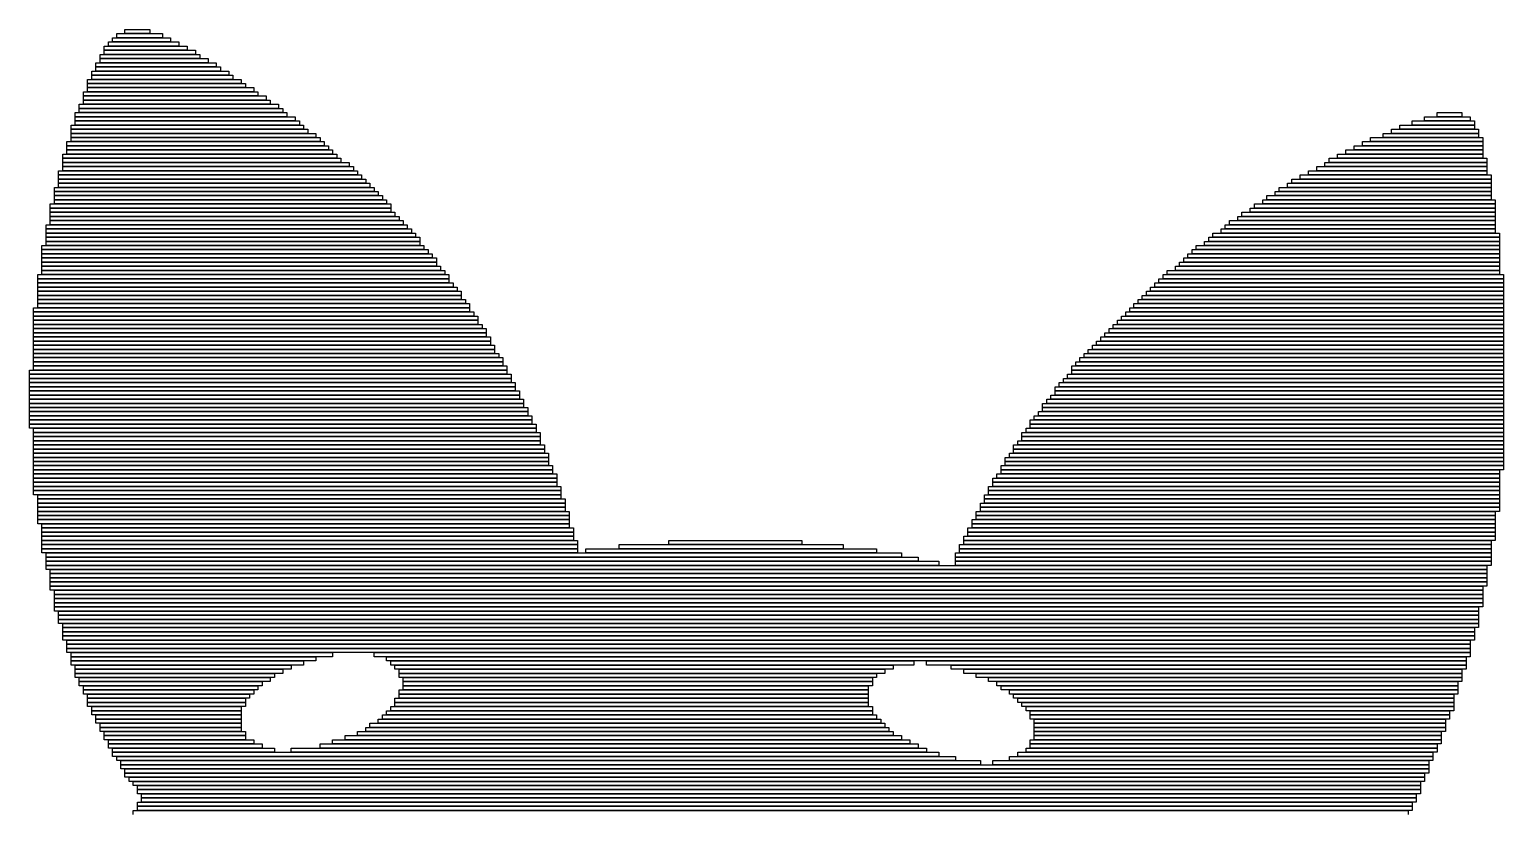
# Model space of a CAD drawing. Extents: x 179 to 881, y 71 to 994.
# Drawn here: x 193 to 548, y 805.5 to 994 of the extents above; entities that cross this region are included whole.
import ezdxf

# ---------------------------------------------------------------- set-up
doc = ezdxf.new("R2010")
doc.units = 0

msp = doc.modelspace()

# ---------------------------------------------------------------- linework, layer by layer
for p, q in [((216, 994), (222, 994)), ((216, 993), (216, 994)), ((222, 994), (222, 993)), ((212, 991), (229, 991)), ((212, 990), (212, 991)), ((213, 992), (227, 992)), ((213, 991), (213, 992)), ((227, 991), (213, 991)), ((214, 993), (225, 993)), ((214, 992), (214, 993)), ((225, 992), (214, 992)), ((222, 993), (216, 993)), ((225, 993), (225, 992)), ((227, 992), (227, 991)), ((229, 991), (229, 990)), ((210, 988), (234, 988)), ((210, 987), (210, 988)), ((234, 987), (210, 987)), ((210, 987), (236, 987)), ((210, 986), (210, 987)), ((211, 990), (231, 990)), ((211, 989), (211, 990)), ((231, 989), (211, 989)), ((211, 989), (233, 989)), ((211, 988), (211, 989)), ((233, 988), (211, 988)), ((229, 990), (212, 990)), ((231, 990), (231, 989)), ((233, 989), (233, 988)), ((234, 988), (234, 987)), ((236, 987), (236, 986)), ((208, 984), (241, 984)), ((208, 983), (208, 984)), ((209, 986), (238, 986)), ((209, 985), (209, 986)), ((238, 985), (209, 985)), ((209, 985), (239, 985)), ((209, 984), (209, 985)), ((239, 984), (209, 984)), ((236, 986), (210, 986)), ((238, 986), (238, 985)), ((239, 985), (239, 984)), ((241, 984), (241, 983)), ((207, 982), (244, 982)), ((207, 981), (207, 982)), ((244, 981), (207, 981)), ((207, 981), (245, 981)), ((207, 980), (207, 981)), ((245, 980), (207, 980)), ((207, 980), (247, 980)), ((207, 979), (207, 980)), ((241, 983), (208, 983)), ((208, 983), (242, 983)), ((208, 982), (208, 983)), ((242, 982), (208, 982)), ((242, 983), (242, 982)), ((244, 982), (244, 981)), ((245, 981), (245, 980)), ((247, 980), (247, 979)), ((206, 979), (248, 979)), ((206, 978), (206, 979)), ((248, 978), (206, 978)), ((206, 978), (250, 978)), ((206, 977), (206, 978)), ((250, 977), (206, 977)), ((206, 977), (251, 977)), ((206, 976), (206, 977)), ((247, 979), (207, 979)), ((248, 979), (248, 978)), ((250, 978), (250, 977)), ((251, 977), (251, 976)), ((204, 974), (255, 974)), ((204, 973), (204, 974)), ((255, 973), (204, 973)), ((204, 973), (257, 973)), ((204, 972), (204, 973)), ((205, 976), (253, 976)), ((205, 975), (205, 976)), ((253, 975), (205, 975)), ((205, 975), (254, 975)), ((205, 974), (205, 975)), ((254, 974), (205, 974)), ((251, 976), (206, 976)), ((253, 976), (253, 975)), ((254, 975), (254, 974)), ((255, 974), (255, 973)), ((257, 973), (257, 972)), ((529, 973), (540, 973)), ((529, 972), (529, 973)), ((532, 974), (538, 974)), ((532, 973), (532, 974)), ((538, 973), (532, 973)), ((538, 974), (538, 973)), ((540, 973), (540, 972)), ((203, 971), (259, 971)), ((203, 970), (203, 971)), ((259, 970), (203, 970)), ((203, 970), (260, 970)), ((203, 969), (203, 970)), ((257, 972), (204, 972)), ((204, 972), (258, 972)), ((204, 971), (204, 972)), ((258, 971), (204, 971)), ((258, 972), (258, 971)), ((259, 971), (259, 970)), ((260, 970), (260, 969)), ((521, 970), (542, 970)), ((521, 969), (521, 970)), ((523, 971), (541, 971)), ((523, 970), (523, 971)), ((541, 970), (523, 970)), ((526, 972), (541, 972)), ((526, 971), (526, 972)), ((541, 971), (526, 971)), ((540, 972), (529, 972)), ((541, 972), (541, 971)), ((541, 971), (541, 970)), ((542, 970), (542, 969)), ((202, 967), (264, 967)), ((202, 966), (202, 967)), ((264, 966), (202, 966)), ((202, 966), (265, 966)), ((202, 965), (202, 966)), ((260, 969), (203, 969)), ((203, 969), (262, 969)), ((203, 968), (203, 969)), ((262, 968), (203, 968)), ((203, 968), (263, 968)), ((203, 967), (203, 968)), ((263, 967), (203, 967)), ((262, 969), (262, 968)), ((263, 968), (263, 967)), ((264, 967), (264, 966)), ((265, 966), (265, 965)), ((512, 966), (543, 966)), ((512, 965), (512, 966)), ((514, 967), (543, 967)), ((514, 966), (514, 967)), ((543, 966), (514, 966)), ((516, 968), (543, 968)), ((516, 967), (516, 968)), ((543, 967), (516, 967)), ((519, 969), (542, 969)), ((519, 968), (519, 969)), ((542, 968), (519, 968)), ((542, 969), (521, 969)), ((542, 969), (542, 968)), ((543, 968), (543, 967)), ((543, 967), (543, 966)), ((543, 966), (543, 965)), ((201, 964), (267, 964)), ((201, 963), (201, 964)), ((267, 963), (201, 963)), ((201, 963), (268, 963)), ((201, 962), (201, 963)), ((265, 965), (202, 965)), ((202, 965), (266, 965)), ((202, 964), (202, 965)), ((266, 964), (202, 964)), ((266, 965), (266, 964)), ((267, 964), (267, 963)), ((268, 963), (268, 962)), ((506, 963), (544, 963)), ((506, 962), (506, 963)), ((508, 964), (543, 964)), ((508, 963), (508, 964)), ((543, 963), (508, 963)), ((510, 965), (543, 965)), ((510, 964), (510, 965)), ((543, 964), (510, 964)), ((543, 965), (512, 965)), ((543, 965), (543, 964)), ((543, 964), (543, 963)), ((544, 963), (544, 962)), ((200, 960), (272, 960)), ((200, 959), (200, 960)), ((272, 959), (200, 959)), ((200, 959), (273, 959)), ((200, 958), (200, 959)), ((268, 962), (201, 962)), ((201, 962), (270, 962)), ((201, 961), (201, 962)), ((270, 961), (201, 961)), ((201, 961), (271, 961)), ((201, 960), (201, 961)), ((271, 960), (201, 960)), ((270, 962), (270, 961)), ((271, 961), (271, 960)), ((272, 960), (272, 959)), ((273, 959), (273, 958)), ((499, 959), (545, 959)), ((499, 958), (499, 959)), ((501, 960), (544, 960)), ((501, 959), (501, 960)), ((544, 959), (501, 959)), ((503, 961), (544, 961)), ((503, 960), (503, 961)), ((544, 960), (503, 960)), ((505, 962), (544, 962)), ((505, 961), (505, 962)), ((544, 961), (505, 961)), ((544, 962), (506, 962)), ((544, 962), (544, 961)), ((544, 961), (544, 960)), ((544, 960), (544, 959)), ((545, 959), (545, 958)), ((199, 956), (276, 956)), ((199, 955), (199, 956)), ((276, 955), (199, 955)), ((199, 955), (277, 955)), ((199, 954), (199, 955)), ((273, 958), (200, 958)), ((200, 958), (274, 958)), ((200, 957), (200, 958)), ((274, 957), (200, 957)), ((200, 957), (275, 957)), ((200, 956), (200, 957)), ((275, 956), (200, 956)), ((274, 958), (274, 957)), ((275, 957), (275, 956)), ((276, 956), (276, 955)), ((277, 955), (277, 954)), ((493, 955), (545, 955)), ((493, 954), (493, 955)), ((494, 956), (545, 956)), ((494, 955), (494, 956)), ((545, 955), (494, 955)), ((496, 957), (545, 957)), ((496, 956), (496, 957)), ((545, 956), (496, 956)), ((497, 958), (545, 958)), ((497, 957), (497, 958)), ((545, 957), (497, 957)), ((545, 958), (499, 958)), ((545, 958), (545, 957)), ((545, 957), (545, 956)), ((545, 956), (545, 955)), ((545, 955), (545, 954)), ((198, 952), (280, 952)), ((198, 951), (198, 952)), ((277, 954), (199, 954)), ((199, 954), (278, 954)), ((199, 953), (199, 954)), ((278, 953), (199, 953)), ((199, 953), (279, 953)), ((199, 952), (199, 953)), ((279, 952), (199, 952)), ((278, 954), (278, 953)), ((279, 953), (279, 952)), ((280, 952), (280, 951)), ((488, 952), (546, 952)), ((488, 951), (488, 952)), ((490, 953), (546, 953)), ((490, 952), (490, 953)), ((546, 952), (490, 952)), ((491, 954), (545, 954)), ((491, 953), (491, 954)), ((545, 953), (491, 953)), ((545, 954), (493, 954)), ((545, 954), (545, 953)), ((546, 953), (546, 952)), ((546, 952), (546, 951)), ((280, 951), (198, 951)), ((198, 951), (280, 951)), ((198, 950), (198, 951)), ((280, 950), (198, 950)), ((198, 950), (281, 950)), ((198, 949), (198, 950)), ((281, 949), (198, 949)), ((198, 949), (282, 949)), ((198, 948), (198, 949)), ((282, 948), (198, 948)), ((198, 948), (283, 948)), ((198, 947), (198, 948)), ((280, 951), (280, 950)), ((281, 950), (281, 949)), ((282, 949), (282, 948)), ((283, 948), (283, 947)), ((482, 948), (546, 948)), ((482, 947), (482, 948)), ((484, 949), (546, 949)), ((484, 948), (484, 949)), ((546, 948), (484, 948)), ((485, 950), (546, 950)), ((485, 949), (485, 950)), ((546, 949), (485, 949)), ((487, 951), (546, 951)), ((487, 950), (487, 951)), ((546, 950), (487, 950)), ((546, 951), (488, 951)), ((546, 951), (546, 950)), ((546, 950), (546, 949)), ((546, 949), (546, 948)), ((546, 948), (546, 947)), ((197, 947), (284, 947)), ((197, 946), (197, 947)), ((284, 946), (197, 946)), ((197, 946), (285, 946)), ((197, 945), (197, 946)), ((285, 945), (197, 945)), ((197, 945), (286, 945)), ((197, 944), (197, 945)), ((283, 947), (198, 947)), ((284, 947), (284, 946)), ((285, 946), (285, 945)), ((286, 945), (286, 944)), ((478, 945), (547, 945)), ((478, 944), (478, 945)), ((480, 946), (546, 946)), ((480, 945), (480, 946)), ((546, 945), (480, 945)), ((481, 947), (546, 947)), ((481, 946), (481, 947)), ((546, 946), (481, 946)), ((546, 947), (482, 947)), ((546, 947), (546, 946)), ((546, 946), (546, 945)), ((547, 945), (547, 944)), ((196, 942), (288, 942)), ((196, 941), (196, 942)), ((288, 941), (196, 941)), ((196, 941), (289, 941)), ((196, 940), (196, 941)), ((286, 944), (197, 944)), ((197, 944), (287, 944)), ((197, 943), (197, 944)), ((287, 943), (197, 943)), ((197, 943), (287, 943)), ((197, 942), (197, 943)), ((287, 942), (197, 942)), ((287, 944), (287, 943)), ((287, 943), (287, 942)), ((288, 942), (288, 941)), ((289, 941), (289, 940)), ((473, 941), (547, 941)), ((473, 940), (473, 941)), ((474, 942), (547, 942)), ((474, 941), (474, 942)), ((547, 941), (474, 941)), ((476, 943), (547, 943)), ((476, 942), (476, 943)), ((547, 942), (476, 942)), ((477, 944), (547, 944)), ((477, 943), (477, 944)), ((547, 943), (477, 943)), ((547, 944), (478, 944)), ((547, 944), (547, 943)), ((547, 943), (547, 942)), ((547, 942), (547, 941)), ((547, 941), (547, 940)), ((289, 940), (196, 940)), ((196, 940), (290, 940)), ((196, 939), (196, 940)), ((290, 939), (196, 939)), ((196, 939), (291, 939)), ((196, 938), (196, 939)), ((291, 938), (196, 938)), ((196, 938), (291, 938)), ((196, 937), (196, 938)), ((290, 940), (290, 939)), ((291, 939), (291, 938)), ((291, 938), (291, 937)), ((470, 938), (547, 938)), ((470, 937), (470, 938)), ((471, 939), (547, 939)), ((471, 938), (471, 939)), ((547, 938), (471, 938)), ((472, 940), (547, 940)), ((472, 939), (472, 940)), ((547, 939), (472, 939)), ((547, 940), (473, 940)), ((547, 940), (547, 939)), ((547, 939), (547, 938)), ((547, 938), (547, 937)), ((195, 935), (294, 935)), ((195, 934), (195, 935)), ((294, 934), (195, 934)), ((195, 934), (294, 934)), ((195, 933), (195, 934)), ((291, 937), (196, 937)), ((196, 937), (292, 937)), ((196, 936), (196, 937)), ((292, 936), (196, 936)), ((196, 936), (293, 936)), ((196, 935), (196, 936)), ((293, 935), (196, 935)), ((292, 937), (292, 936)), ((293, 936), (293, 935)), ((294, 935), (294, 934)), ((294, 934), (294, 933)), ((465, 934), (548, 934)), ((465, 933), (465, 934)), ((466, 935), (548, 935)), ((466, 934), (466, 935)), ((548, 934), (466, 934)), ((467, 936), (547, 936)), ((467, 935), (467, 936)), ((547, 935), (467, 935)), ((469, 937), (547, 937)), ((469, 936), (469, 937)), ((547, 936), (469, 936)), ((547, 937), (470, 937)), ((547, 937), (547, 936)), ((547, 936), (547, 935)), ((548, 935), (548, 934)), ((548, 934), (548, 933)), ((294, 933), (195, 933)), ((195, 933), (295, 933)), ((195, 932), (195, 933)), ((295, 932), (195, 932)), ((195, 932), (296, 932)), ((195, 931), (195, 932)), ((296, 931), (195, 931)), ((195, 931), (297, 931)), ((195, 930), (195, 931)), ((295, 933), (295, 932)), ((296, 932), (296, 931)), ((297, 931), (297, 930)), ((462, 931), (548, 931)), ((462, 930), (462, 931)), ((463, 932), (548, 932)), ((463, 931), (463, 932)), ((548, 931), (463, 931)), ((464, 933), (548, 933)), ((464, 932), (464, 933)), ((548, 932), (464, 932)), ((548, 933), (465, 933)), ((548, 933), (548, 932)), ((548, 932), (548, 931)), ((548, 931), (548, 930)), ((194, 927), (299, 927)), ((194, 926), (194, 927)), ((297, 930), (195, 930)), ((195, 930), (297, 930)), ((195, 929), (195, 930)), ((297, 929), (195, 929)), ((195, 929), (298, 929)), ((195, 928), (195, 929)), ((298, 928), (195, 928)), ((195, 928), (299, 928)), ((195, 927), (195, 928)), ((299, 927), (195, 927)), ((297, 930), (297, 929)), ((298, 929), (298, 928)), ((299, 928), (299, 927)), ((299, 927), (299, 926)), ((458, 927), (548, 927)), ((458, 926), (458, 927)), ((459, 928), (548, 928)), ((459, 927), (459, 928)), ((548, 927), (459, 927)), ((460, 929), (548, 929)), ((460, 928), (460, 929)), ((548, 928), (460, 928)), ((461, 930), (548, 930)), ((461, 929), (461, 930)), ((548, 929), (461, 929)), ((548, 930), (462, 930)), ((548, 930), (548, 929)), ((548, 929), (548, 928)), ((548, 928), (548, 927)), ((548, 927), (548, 926)), ((299, 926), (194, 926)), ((194, 926), (300, 926)), ((194, 925), (194, 926)), ((300, 925), (194, 925)), ((194, 925), (301, 925)), ((194, 924), (194, 925)), ((301, 924), (194, 924)), ((194, 924), (301, 924)), ((194, 923), (194, 924)), ((301, 923), (194, 923)), ((194, 923), (302, 923)), ((194, 922), (194, 923)), ((300, 926), (300, 925)), ((301, 925), (301, 924)), ((301, 924), (301, 923)), ((302, 923), (302, 922)), ((454, 923), (548, 923)), ((454, 922), (454, 923)), ((455, 924), (548, 924)), ((455, 923), (455, 924)), ((548, 923), (455, 923)), ((456, 925), (548, 925)), ((456, 924), (456, 925)), ((548, 924), (456, 924)), ((457, 926), (548, 926)), ((457, 925), (457, 926)), ((548, 925), (457, 925)), ((548, 926), (458, 926)), ((548, 926), (548, 925)), ((548, 925), (548, 924)), ((548, 924), (548, 923)), ((548, 923), (548, 922)), ((302, 922), (194, 922)), ((194, 922), (303, 922)), ((194, 921), (194, 922)), ((303, 921), (194, 921)), ((194, 921), (303, 921)), ((194, 920), (194, 921)), ((303, 920), (194, 920)), ((194, 920), (304, 920)), ((194, 919), (194, 920)), ((303, 922), (303, 921)), ((303, 921), (303, 920)), ((304, 920), (304, 919)), ((451, 920), (548, 920)), ((451, 919), (451, 920)), ((452, 921), (548, 921)), ((452, 920), (452, 921)), ((548, 920), (452, 920)), ((453, 922), (548, 922)), ((453, 921), (453, 922)), ((548, 921), (453, 921)), ((548, 922), (454, 922)), ((548, 922), (548, 921)), ((548, 921), (548, 920)), ((548, 920), (548, 919)), ((304, 919), (194, 919)), ((194, 919), (304, 919)), ((194, 918), (194, 919)), ((304, 918), (194, 918)), ((194, 918), (305, 918)), ((194, 917), (194, 918)), ((305, 917), (194, 917)), ((194, 917), (305, 917)), ((194, 916), (194, 917)), ((305, 916), (194, 916)), ((194, 916), (306, 916)), ((194, 915), (194, 916)), ((304, 919), (304, 918)), ((305, 918), (305, 917)), ((305, 917), (305, 916)), ((306, 916), (306, 915)), ((447, 916), (548, 916)), ((447, 915), (447, 916)), ((448, 917), (548, 917)), ((448, 916), (448, 917)), ((548, 916), (448, 916)), ((449, 918), (548, 918)), ((449, 917), (449, 918)), ((548, 917), (449, 917)), ((450, 919), (548, 919)), ((450, 918), (450, 919)), ((548, 918), (450, 918)), ((548, 919), (451, 919)), ((548, 919), (548, 918)), ((548, 918), (548, 917)), ((548, 917), (548, 916)), ((548, 916), (548, 915)), ((306, 915), (194, 915)), ((194, 915), (307, 915)), ((194, 914), (194, 915)), ((307, 914), (194, 914)), ((194, 914), (307, 914)), ((194, 913), (194, 914)), ((307, 913), (194, 913)), ((194, 913), (308, 913)), ((194, 912), (194, 913)), ((307, 915), (307, 914)), ((307, 914), (307, 913)), ((308, 913), (308, 912)), ((444, 913), (548, 913)), ((444, 912), (444, 913)), ((445, 914), (548, 914)), ((445, 913), (445, 914)), ((548, 913), (445, 913)), ((446, 915), (548, 915)), ((446, 914), (446, 915)), ((548, 914), (446, 914)), ((548, 915), (447, 915)), ((548, 915), (548, 914)), ((548, 914), (548, 913)), ((548, 913), (548, 912)), ((193, 912), (308, 912)), ((193, 911), (193, 912)), ((308, 911), (193, 911)), ((193, 911), (309, 911)), ((193, 910), (193, 911)), ((309, 910), (193, 910)), ((193, 910), (309, 910)), ((193, 909), (193, 910)), ((309, 909), (193, 909)), ((193, 909), (310, 909)), ((193, 908), (193, 909)), ((308, 912), (194, 912)), ((308, 912), (308, 911)), ((309, 911), (309, 910)), ((309, 910), (309, 909)), ((310, 909), (310, 908)), ((441, 909), (548, 909)), ((441, 908), (441, 909)), ((442, 910), (548, 910)), ((442, 909), (442, 910)), ((548, 909), (442, 909)), ((443, 911), (548, 911)), ((443, 910), (443, 911)), ((548, 910), (443, 910)), ((548, 912), (444, 912)), ((444, 912), (548, 912)), ((444, 911), (444, 912)), ((548, 911), (444, 911)), ((548, 912), (548, 911)), ((548, 911), (548, 910)), ((548, 910), (548, 909)), ((548, 909), (548, 908)), ((310, 908), (193, 908)), ((193, 908), (310, 908)), ((193, 907), (193, 908)), ((310, 907), (193, 907)), ((193, 907), (311, 907)), ((193, 906), (193, 907)), ((311, 906), (193, 906)), ((193, 906), (311, 906)), ((193, 905), (193, 906)), ((310, 908), (310, 907)), ((311, 907), (311, 906)), ((311, 906), (311, 905)), ((439, 906), (548, 906)), ((439, 905), (439, 906)), ((440, 908), (548, 908)), ((440, 907), (440, 908)), ((548, 907), (440, 907)), ((440, 907), (548, 907)), ((440, 906), (440, 907)), ((548, 906), (440, 906)), ((548, 908), (441, 908)), ((548, 908), (548, 907)), ((548, 907), (548, 906)), ((548, 906), (548, 905)), ((311, 905), (193, 905)), ((193, 905), (312, 905)), ((193, 904), (193, 905)), ((312, 904), (193, 904)), ((193, 904), (312, 904)), ((193, 903), (193, 904)), ((312, 903), (193, 903)), ((193, 903), (313, 903)), ((193, 902), (193, 903)), ((313, 902), (193, 902)), ((193, 902), (313, 902)), ((193, 901), (193, 902)), ((312, 905), (312, 904)), ((312, 904), (312, 903)), ((313, 903), (313, 902)), ((313, 902), (313, 901)), ((436, 902), (548, 902)), ((436, 901), (436, 902)), ((437, 904), (548, 904)), ((437, 903), (437, 904)), ((548, 903), (437, 903)), ((437, 903), (548, 903)), ((437, 902), (437, 903)), ((548, 902), (437, 902)), ((438, 905), (548, 905)), ((438, 904), (438, 905)), ((548, 904), (438, 904)), ((548, 905), (439, 905)), ((548, 905), (548, 904)), ((548, 904), (548, 903)), ((548, 903), (548, 902)), ((548, 902), (548, 901)), ((313, 901), (193, 901)), ((193, 901), (314, 901)), ((193, 900), (193, 901)), ((314, 900), (193, 900)), ((193, 900), (314, 900)), ((193, 899), (193, 900)), ((314, 899), (193, 899)), ((193, 899), (315, 899)), ((193, 898), (193, 899)), ((314, 901), (314, 900)), ((314, 900), (314, 899)), ((315, 899), (315, 898)), ((434, 900), (548, 900)), ((434, 899), (434, 900)), ((548, 899), (434, 899)), ((434, 899), (548, 899)), ((434, 898), (434, 899)), ((435, 901), (548, 901)), ((435, 900), (435, 901)), ((548, 900), (435, 900)), ((548, 901), (436, 901)), ((548, 901), (548, 900)), ((548, 900), (548, 899)), ((548, 899), (548, 898)), ((315, 898), (193, 898)), ((194, 898), (315, 898)), ((194, 897), (194, 898)), ((315, 897), (194, 897)), ((194, 897), (316, 897)), ((194, 896), (194, 897)), ((316, 896), (194, 896)), ((194, 896), (316, 896)), ((194, 895), (194, 896)), ((316, 895), (194, 895)), ((194, 895), (316, 895)), ((194, 894), (194, 895)), ((315, 898), (315, 897)), ((316, 897), (316, 896)), ((316, 896), (316, 895)), ((316, 895), (316, 894)), ((431, 895), (548, 895)), ((431, 894), (431, 895)), ((432, 897), (548, 897)), ((432, 896), (432, 897)), ((548, 896), (432, 896)), ((432, 896), (548, 896)), ((432, 895), (432, 896)), ((548, 895), (432, 895)), ((433, 898), (548, 898)), ((433, 897), (433, 898)), ((548, 897), (433, 897)), ((548, 898), (434, 898)), ((548, 898), (548, 897)), ((548, 897), (548, 896)), ((548, 896), (548, 895)), ((548, 895), (548, 894)), ((316, 894), (194, 894)), ((194, 894), (317, 894)), ((194, 893), (194, 894)), ((317, 893), (194, 893)), ((194, 893), (317, 893)), ((194, 892), (194, 893)), ((317, 892), (194, 892)), ((194, 892), (318, 892)), ((194, 891), (194, 892)), ((317, 894), (317, 893)), ((317, 893), (317, 892)), ((318, 892), (318, 891)), ((429, 892), (548, 892)), ((429, 891), (429, 892)), ((430, 894), (548, 894)), ((430, 893), (430, 894)), ((548, 893), (430, 893)), ((430, 893), (548, 893)), ((430, 892), (430, 893)), ((548, 892), (430, 892)), ((548, 894), (431, 894)), ((548, 894), (548, 893)), ((548, 893), (548, 892)), ((548, 892), (548, 891)), ((318, 891), (194, 891)), ((194, 891), (318, 891)), ((194, 890), (194, 891)), ((318, 890), (194, 890)), ((194, 890), (318, 890)), ((194, 889), (194, 890)), ((318, 889), (194, 889)), ((194, 889), (319, 889)), ((194, 888), (194, 889)), ((319, 888), (194, 888)), ((194, 888), (319, 888)), ((194, 887), (194, 888)), ((318, 891), (318, 890)), ((318, 890), (318, 889)), ((319, 889), (319, 888)), ((319, 888), (319, 887)), ((427, 889), (548, 889)), ((427, 888), (427, 889)), ((548, 888), (427, 888)), ((427, 888), (547, 888)), ((427, 887), (427, 888)), ((428, 891), (548, 891)), ((428, 890), (428, 891)), ((548, 890), (428, 890)), ((428, 890), (548, 890)), ((428, 889), (428, 890)), ((548, 889), (428, 889)), ((548, 891), (429, 891)), ((547, 888), (547, 887)), ((548, 891), (548, 890)), ((548, 890), (548, 889)), ((548, 889), (548, 888)), ((319, 887), (194, 887)), ((194, 887), (320, 887)), ((194, 886), (194, 887)), ((320, 886), (194, 886)), ((194, 886), (320, 886)), ((194, 885), (194, 886)), ((320, 885), (194, 885)), ((194, 885), (320, 885)), ((194, 884), (194, 885)), ((320, 884), (194, 884)), ((194, 884), (321, 884)), ((194, 883), (194, 884)), ((320, 887), (320, 886)), ((320, 886), (320, 885)), ((320, 885), (320, 884)), ((321, 884), (321, 883)), ((424, 884), (547, 884)), ((424, 883), (424, 884)), ((425, 886), (547, 886)), ((425, 885), (425, 886)), ((547, 885), (425, 885)), ((425, 885), (547, 885)), ((425, 884), (425, 885)), ((547, 884), (425, 884)), ((426, 887), (547, 887)), ((426, 886), (426, 887)), ((547, 886), (426, 886)), ((547, 887), (427, 887)), ((547, 887), (547, 886)), ((547, 886), (547, 885)), ((547, 885), (547, 884)), ((547, 884), (547, 883)), ((321, 883), (194, 883)), ((194, 883), (321, 883)), ((194, 882), (194, 883)), ((321, 882), (194, 882)), ((195, 882), (321, 882)), ((195, 881), (195, 882)), ((321, 881), (195, 881)), ((195, 881), (322, 881)), ((195, 880), (195, 881)), ((321, 883), (321, 882)), ((321, 882), (321, 881)), ((322, 881), (322, 880)), ((423, 882), (547, 882)), ((423, 881), (423, 882)), ((547, 881), (423, 881)), ((423, 881), (547, 881)), ((423, 880), (423, 881)), ((547, 883), (424, 883)), ((424, 883), (547, 883)), ((424, 882), (424, 883)), ((547, 882), (424, 882)), ((547, 883), (547, 882)), ((547, 882), (547, 881)), ((547, 881), (547, 880)), ((322, 880), (195, 880)), ((195, 880), (322, 880)), ((195, 879), (195, 880)), ((322, 879), (195, 879)), ((195, 879), (322, 879)), ((195, 878), (195, 879)), ((322, 878), (195, 878)), ((195, 878), (323, 878)), ((195, 877), (195, 878)), ((323, 877), (195, 877)), ((195, 877), (323, 877)), ((195, 876), (195, 877)), ((322, 880), (322, 879)), ((322, 879), (322, 878)), ((323, 878), (323, 877)), ((323, 877), (323, 876)), ((421, 878), (546, 878)), ((421, 877), (421, 878)), ((546, 877), (421, 877)), ((421, 877), (546, 877)), ((421, 876), (421, 877)), ((422, 880), (547, 880)), ((422, 879), (422, 880)), ((547, 879), (422, 879)), ((422, 879), (547, 879)), ((422, 878), (422, 879)), ((547, 878), (422, 878)), ((547, 880), (423, 880)), ((546, 878), (546, 877)), ((546, 877), (546, 876)), ((547, 880), (547, 879)), ((547, 879), (547, 878)), ((323, 876), (195, 876)), ((195, 876), (323, 876)), ((195, 875), (195, 876)), ((323, 875), (195, 875)), ((196, 875), (323, 875)), ((196, 874), (196, 875)), ((323, 874), (196, 874)), ((196, 874), (324, 874)), ((196, 873), (196, 874)), ((323, 876), (323, 875)), ((323, 875), (323, 874)), ((324, 874), (324, 873)), ((419, 874), (546, 874)), ((419, 873), (419, 874)), ((420, 876), (546, 876)), ((420, 875), (420, 876)), ((546, 875), (420, 875)), ((420, 875), (546, 875)), ((420, 874), (420, 875)), ((546, 874), (420, 874)), ((546, 876), (421, 876)), ((546, 876), (546, 875)), ((546, 875), (546, 874)), ((546, 874), (546, 873)), ((324, 873), (196, 873)), ((196, 873), (324, 873)), ((196, 872), (196, 873)), ((324, 872), (196, 872)), ((196, 872), (324, 872)), ((196, 871), (196, 872)), ((324, 871), (196, 871)), ((196, 871), (325, 871)), ((196, 870), (196, 871)), ((325, 870), (196, 870)), ((196, 870), (325, 870)), ((196, 869), (196, 870)), ((324, 873), (324, 872)), ((324, 872), (324, 871)), ((325, 871), (325, 870)), ((325, 870), (325, 869)), ((335, 870), (389, 870)), ((335, 869), (335, 870)), ((347, 871), (379, 871)), ((347, 870), (347, 871)), ((379, 870), (347, 870)), ((379, 871), (379, 870)), ((389, 870), (389, 869)), ((417, 870), (545, 870)), ((417, 869), (417, 870)), ((418, 872), (546, 872)), ((418, 871), (418, 872)), ((546, 871), (418, 871)), ((418, 871), (545, 871)), ((418, 870), (418, 871)), ((545, 870), (418, 870)), ((546, 873), (419, 873)), ((419, 873), (546, 873)), ((419, 872), (419, 873)), ((546, 872), (419, 872)), ((545, 871), (545, 870)), ((545, 870), (545, 869)), ((546, 873), (546, 872)), ((546, 872), (546, 871)), ((325, 869), (196, 869)), ((196, 869), (325, 869)), ((196, 868), (196, 869)), ((325, 868), (196, 868)), ((197, 868), (403, 868)), ((197, 867), (197, 868)), ((403, 867), (197, 867)), ((197, 867), (407, 867)), ((197, 866), (197, 867)), ((325, 869), (325, 868)), ((327, 869), (397, 869)), ((327, 868), (327, 869)), ((397, 868), (327, 868)), ((389, 869), (335, 869)), ((397, 869), (397, 868)), ((403, 868), (403, 867)), ((407, 867), (407, 866)), ((416, 868), (545, 868)), ((416, 867), (416, 868)), ((545, 867), (416, 867)), ((416, 867), (545, 867)), ((416, 866), (416, 867)), ((545, 869), (417, 869)), ((417, 869), (545, 869)), ((417, 868), (417, 869)), ((545, 868), (417, 868)), ((545, 869), (545, 868)), ((545, 868), (545, 867)), ((545, 867), (545, 866)), ((407, 866), (197, 866)), ((197, 866), (412, 866)), ((197, 865), (197, 866)), ((412, 865), (197, 865)), ((197, 865), (544, 865)), ((197, 864), (197, 865)), ((544, 864), (197, 864)), ((198, 864), (544, 864)), ((198, 863), (198, 864)), ((544, 863), (198, 863)), ((198, 863), (544, 863)), ((198, 862), (198, 863)), ((412, 866), (412, 865)), ((545, 866), (416, 866)), ((416, 866), (545, 866)), ((416, 865), (416, 866)), ((545, 865), (416, 865)), ((544, 865), (544, 864)), ((544, 864), (544, 863)), ((544, 863), (544, 862)), ((545, 866), (545, 865)), ((544, 862), (198, 862)), ((198, 862), (544, 862)), ((198, 861), (198, 862)), ((544, 861), (198, 861)), ((198, 861), (544, 861)), ((198, 860), (198, 861)), ((544, 860), (198, 860)), ((198, 860), (543, 860)), ((198, 859), (198, 860)), ((543, 860), (543, 859)), ((544, 862), (544, 861)), ((544, 861), (544, 860)), ((543, 859), (198, 859)), ((199, 859), (543, 859)), ((199, 858), (199, 859)), ((543, 858), (199, 858)), ((199, 858), (543, 858)), ((199, 857), (199, 858)), ((543, 857), (199, 857)), ((199, 857), (543, 857)), ((199, 856), (199, 857)), ((543, 856), (199, 856)), ((199, 856), (543, 856)), ((199, 855), (199, 856)), ((543, 859), (543, 858)), ((543, 858), (543, 857)), ((543, 857), (543, 856)), ((543, 856), (543, 855)), ((543, 855), (199, 855)), ((199, 855), (542, 855)), ((199, 854), (199, 855)), ((542, 854), (199, 854)), ((200, 854), (542, 854)), ((200, 853), (200, 854)), ((542, 853), (200, 853)), ((200, 853), (542, 853)), ((200, 852), (200, 853)), ((542, 852), (200, 852)), ((200, 852), (542, 852)), ((200, 851), (200, 852)), ((542, 855), (542, 854)), ((542, 854), (542, 853)), ((542, 853), (542, 852)), ((542, 852), (542, 851)), ((542, 851), (200, 851)), ((201, 851), (542, 851)), ((201, 850), (201, 851)), ((542, 850), (201, 850)), ((201, 850), (541, 850)), ((201, 849), (201, 850)), ((541, 849), (201, 849)), ((201, 849), (541, 849)), ((201, 848), (201, 849)), ((541, 850), (541, 849)), ((541, 849), (541, 848)), ((542, 851), (542, 850)), ((541, 848), (201, 848)), ((201, 848), (541, 848)), ((201, 847), (201, 848)), ((541, 847), (201, 847)), ((202, 847), (540, 847)), ((202, 846), (202, 847)), ((540, 846), (202, 846)), ((202, 846), (540, 846)), ((202, 845), (202, 846)), ((540, 845), (202, 845)), ((202, 845), (540, 845)), ((202, 844), (202, 845)), ((540, 847), (540, 846)), ((540, 846), (540, 845)), ((540, 845), (540, 844)), ((541, 848), (541, 847)), ((540, 844), (202, 844)), ((203, 844), (266, 844)), ((203, 843), (203, 844)), ((266, 843), (203, 843)), ((203, 843), (262, 843)), ((203, 842), (203, 843)), ((262, 842), (203, 842)), ((203, 842), (259, 842)), ((203, 841), (203, 842)), ((259, 842), (259, 841)), ((262, 843), (262, 842)), ((266, 844), (266, 843)), ((276, 844), (540, 844)), ((276, 843), (276, 844)), ((540, 843), (276, 843)), ((279, 843), (539, 843)), ((279, 842), (279, 843)), ((539, 842), (279, 842)), ((280, 842), (406, 842)), ((280, 841), (280, 842)), ((406, 842), (406, 841)), ((409, 842), (539, 842)), ((409, 841), (409, 842)), ((539, 843), (539, 842)), ((539, 842), (539, 841)), ((540, 844), (540, 843)), ((259, 841), (203, 841)), ((204, 841), (256, 841)), ((204, 840), (204, 841)), ((256, 840), (204, 840)), ((204, 840), (254, 840)), ((204, 839), (204, 840)), ((254, 839), (204, 839)), ((204, 839), (252, 839)), ((204, 838), (204, 839)), ((252, 838), (204, 838)), ((205, 838), (251, 838)), ((205, 837), (205, 838)), ((251, 838), (251, 837)), ((252, 839), (252, 838)), ((254, 840), (254, 839)), ((256, 841), (256, 840)), ((406, 841), (280, 841)), ((281, 841), (401, 841)), ((281, 840), (281, 841)), ((401, 840), (281, 840)), ((282, 840), (399, 840)), ((282, 839), (282, 840)), ((399, 839), (282, 839)), ((282, 839), (397, 839)), ((282, 838), (282, 839)), ((397, 838), (282, 838)), ((283, 838), (396, 838)), ((283, 837), (283, 838)), ((396, 838), (396, 837)), ((397, 839), (397, 838)), ((399, 840), (399, 839)), ((401, 841), (401, 840)), ((539, 841), (409, 841)), ((415, 841), (539, 841)), ((415, 840), (415, 841)), ((539, 840), (415, 840)), ((418, 840), (538, 840)), ((418, 839), (418, 840)), ((538, 839), (418, 839)), ((421, 839), (538, 839)), ((421, 838), (421, 839)), ((538, 838), (421, 838)), ((424, 838), (538, 838)), ((424, 837), (424, 838)), ((538, 840), (538, 839)), ((538, 839), (538, 838)), ((538, 838), (538, 837)), ((539, 841), (539, 840)), ((251, 837), (205, 837)), ((205, 837), (249, 837)), ((205, 836), (205, 837)), ((249, 836), (205, 836)), ((206, 836), (248, 836)), ((206, 835), (206, 836)), ((248, 835), (206, 835)), ((206, 835), (247, 835)), ((206, 834), (206, 835)), ((247, 835), (247, 834)), ((248, 836), (248, 835)), ((249, 837), (249, 836)), ((282, 835), (395, 835)), ((282, 834), (282, 835)), ((396, 837), (283, 837)), ((283, 837), (396, 837)), ((283, 836), (283, 837)), ((396, 836), (283, 836)), ((283, 836), (395, 836)), ((283, 835), (283, 836)), ((395, 835), (283, 835)), ((395, 836), (395, 835)), ((395, 835), (395, 834)), ((396, 837), (396, 836)), ((538, 837), (424, 837)), ((426, 837), (537, 837)), ((426, 836), (426, 837)), ((537, 836), (426, 836)), ((427, 836), (537, 836)), ((427, 835), (427, 836)), ((537, 835), (427, 835)), ((429, 835), (537, 835)), ((429, 834), (429, 835)), ((537, 837), (537, 836)), ((537, 836), (537, 835)), ((537, 835), (537, 834)), ((247, 834), (206, 834)), ((207, 834), (246, 834)), ((207, 833), (207, 834)), ((246, 833), (207, 833)), ((207, 833), (245, 833)), ((207, 832), (207, 833)), ((245, 832), (207, 832)), ((207, 832), (245, 832)), ((207, 831), (207, 832)), ((245, 831), (207, 831)), ((208, 831), (244, 831)), ((208, 830), (208, 831)), ((244, 831), (244, 830)), ((245, 833), (245, 832)), ((245, 832), (245, 831)), ((246, 834), (246, 833)), ((280, 831), (396, 831)), ((280, 830), (280, 831)), ((281, 833), (395, 833)), ((281, 832), (281, 833)), ((395, 832), (281, 832)), ((281, 832), (395, 832)), ((281, 831), (281, 832)), ((395, 831), (281, 831)), ((395, 834), (282, 834)), ((282, 834), (395, 834)), ((282, 833), (282, 834)), ((395, 833), (282, 833)), ((395, 834), (395, 833)), ((395, 833), (395, 832)), ((395, 832), (395, 831)), ((396, 831), (396, 830)), ((537, 834), (429, 834)), ((430, 834), (536, 834)), ((430, 833), (430, 834)), ((536, 833), (430, 833)), ((431, 833), (536, 833)), ((431, 832), (431, 833)), ((536, 832), (431, 832)), ((432, 832), (536, 832)), ((432, 831), (432, 832)), ((536, 831), (432, 831)), ((433, 831), (536, 831)), ((433, 830), (433, 831)), ((536, 834), (536, 833)), ((536, 833), (536, 832)), ((536, 832), (536, 831)), ((536, 831), (536, 830)), ((244, 830), (208, 830)), ((208, 830), (244, 830)), ((208, 829), (208, 830)), ((244, 829), (208, 829)), ((209, 829), (244, 829)), ((209, 828), (209, 829)), ((244, 828), (209, 828)), ((209, 828), (244, 828)), ((209, 827), (209, 828)), ((244, 830), (244, 829)), ((244, 829), (244, 828)), ((244, 828), (244, 827)), ((277, 828), (398, 828)), ((277, 827), (277, 828)), ((278, 829), (397, 829)), ((278, 828), (278, 829)), ((397, 828), (278, 828)), ((279, 830), (396, 830)), ((279, 829), (279, 830)), ((396, 829), (279, 829)), ((396, 830), (280, 830)), ((396, 830), (396, 829)), ((397, 829), (397, 828)), ((398, 828), (398, 827)), ((536, 830), (433, 830)), ((434, 830), (535, 830)), ((434, 829), (434, 830)), ((535, 829), (434, 829)), ((434, 829), (535, 829)), ((434, 828), (434, 829)), ((535, 828), (434, 828)), ((435, 828), (534, 828)), ((435, 827), (435, 828)), ((534, 828), (534, 827)), ((535, 830), (535, 829)), ((535, 829), (535, 828)), ((244, 827), (209, 827)), ((210, 827), (244, 827)), ((210, 826), (210, 827)), ((244, 826), (210, 826)), ((210, 826), (244, 826)), ((210, 825), (210, 826)), ((244, 825), (210, 825)), ((211, 825), (245, 825)), ((211, 824), (211, 825)), ((245, 824), (211, 824)), ((211, 824), (245, 824)), ((211, 823), (211, 824)), ((244, 827), (244, 826)), ((244, 826), (244, 825)), ((245, 825), (245, 824)), ((245, 824), (245, 823)), ((269, 824), (403, 824)), ((269, 823), (269, 824)), ((272, 825), (401, 825)), ((272, 824), (272, 825)), ((401, 824), (272, 824)), ((274, 826), (400, 826)), ((274, 825), (274, 826)), ((400, 825), (274, 825)), ((275, 827), (399, 827)), ((275, 826), (275, 827)), ((399, 826), (275, 826)), ((398, 827), (277, 827)), ((399, 827), (399, 826)), ((400, 826), (400, 825)), ((401, 825), (401, 824)), ((403, 824), (403, 823)), ((534, 827), (435, 827)), ((435, 827), (534, 827)), ((435, 826), (435, 827)), ((534, 826), (435, 826)), ((435, 826), (534, 826)), ((435, 825), (435, 826)), ((534, 825), (435, 825)), ((435, 825), (533, 825)), ((435, 824), (435, 825)), ((533, 824), (435, 824)), ((435, 824), (533, 824)), ((435, 823), (435, 824)), ((533, 825), (533, 824)), ((533, 824), (533, 823)), ((534, 827), (534, 826)), ((534, 826), (534, 825)), ((245, 823), (211, 823)), ((212, 823), (247, 823)), ((212, 822), (212, 823)), ((247, 822), (212, 822)), ((212, 822), (249, 822)), ((212, 821), (212, 822)), ((249, 821), (212, 821)), ((213, 821), (252, 821)), ((213, 820), (213, 821)), ((247, 823), (247, 822)), ((249, 822), (249, 821)), ((252, 821), (252, 820)), ((256, 821), (409, 821)), ((256, 820), (256, 821)), ((263, 822), (407, 822)), ((263, 821), (263, 822)), ((407, 821), (263, 821)), ((266, 823), (405, 823)), ((266, 822), (266, 823)), ((405, 822), (266, 822)), ((403, 823), (269, 823)), ((405, 823), (405, 822)), ((407, 822), (407, 821)), ((409, 821), (409, 820)), ((433, 821), (532, 821)), ((433, 820), (433, 821)), ((434, 823), (533, 823)), ((434, 822), (434, 823)), ((533, 822), (434, 822)), ((434, 822), (532, 822)), ((434, 821), (434, 822)), ((532, 821), (434, 821)), ((533, 823), (435, 823)), ((532, 822), (532, 821)), ((532, 821), (532, 820)), ((533, 823), (533, 822)), ((252, 820), (213, 820)), ((213, 820), (412, 820)), ((213, 819), (213, 820)), ((412, 819), (213, 819)), ((214, 819), (416, 819)), ((214, 818), (214, 819)), ((416, 818), (214, 818)), ((215, 818), (422, 818)), ((215, 817), (215, 818)), ((422, 817), (215, 817)), ((215, 817), (530, 817)), ((215, 816), (215, 817)), ((409, 820), (256, 820)), ((412, 820), (412, 819)), ((416, 819), (416, 818)), ((422, 818), (422, 817)), ((425, 818), (530, 818)), ((425, 817), (425, 818)), ((530, 817), (425, 817)), ((429, 819), (531, 819)), ((429, 818), (429, 819)), ((531, 818), (429, 818)), ((431, 820), (531, 820)), ((431, 819), (431, 820)), ((531, 819), (431, 819)), ((532, 820), (433, 820)), ((530, 818), (530, 817)), ((530, 817), (530, 816)), ((531, 820), (531, 819)), ((531, 819), (531, 818)), ((530, 816), (215, 816)), ((216, 816), (530, 816)), ((216, 815), (216, 816)), ((530, 815), (216, 815)), ((216, 815), (529, 815)), ((216, 814), (216, 815)), ((529, 814), (216, 814)), ((217, 814), (529, 814)), ((217, 813), (217, 814)), ((529, 813), (217, 813)), ((218, 813), (528, 813)), ((218, 812), (218, 813)), ((528, 813), (528, 812)), ((529, 815), (529, 814)), ((529, 814), (529, 813)), ((530, 816), (530, 815)), ((528, 812), (218, 812)), ((219, 812), (528, 812)), ((219, 811), (219, 812)), ((528, 811), (219, 811)), ((219, 811), (528, 811)), ((219, 810), (219, 811)), ((528, 810), (219, 810)), ((220, 810), (527, 810)), ((220, 809), (220, 810)), ((527, 810), (527, 809)), ((528, 812), (528, 811)), ((528, 811), (528, 810)), ((218, 806), (525, 806)), ((218, 805), (218, 806)), ((219, 808), (526, 808)), ((219, 807), (219, 808)), ((526, 807), (219, 807)), ((219, 807), (526, 807)), ((219, 806), (219, 807)), ((526, 806), (219, 806)), ((527, 809), (220, 809)), ((220, 809), (527, 809)), ((220, 808), (220, 809)), ((527, 808), (220, 808)), ((525, 806), (525, 805)), ((526, 808), (526, 807)), ((526, 807), (526, 806)), ((527, 809), (527, 808))]:
    msp.add_line(p, q)

doc.saveas('drawing.dxf')
